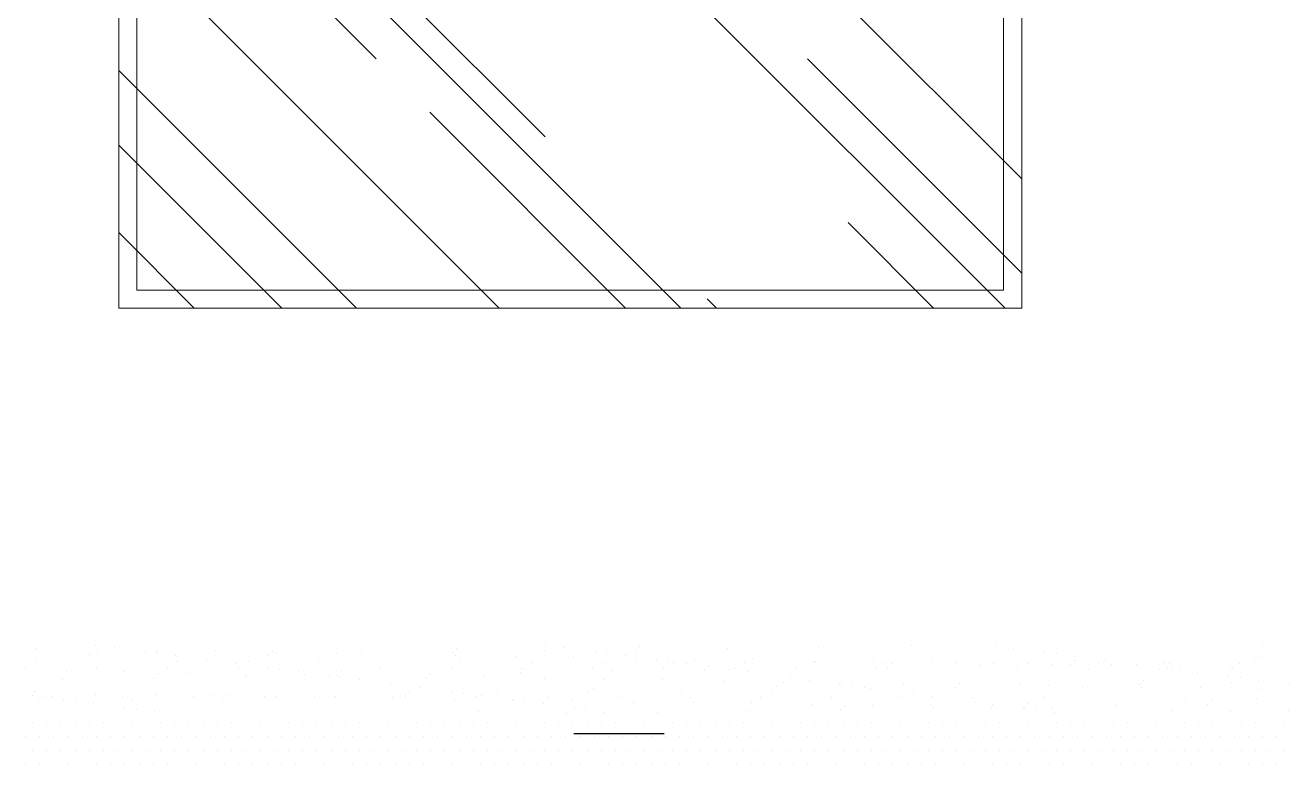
# Model space of a CAD drawing. Header units: millimetres. Extents: x -6300 to 1991, y -4770 to 4545.
# Drawn here: x 1501.278 to 1502.679, y 96.277 to 97.096 of the extents above; entities that cross this region are included whole.
import ezdxf

# ---------------------------------------------------------------- set-up
doc = ezdxf.new("R2010")
doc.units = ezdxf.units.MM
doc.header["$LTSCALE"] = 20
doc.header["$MEASUREMENT"] = 0
doc.linetypes.add('CONTINU', pattern=[0])
doc.linetypes.add('DASHDOT2', pattern=[0.5, 0.25, -0.125, 0, -0.125])
doc.layers.get('0').update_dxf_attribs({"linetype": 'CONTINUOUS'})
doc.layers.add('COTA', color=7, linetype='CONTINUOUS')
doc.layers.add('E-Lay-9', color=9, linetype='CONTINUOUS', lineweight=9)

# ---------------------------------------------------------------- blocks, each defined once
blk = doc.blocks.new('*X213')
at = {"color": 0}
for p, q in [((11.521875, 42.54375), (11.521875, 42.54375)), ((11.540625, 42.54375), (11.540625, 42.54375)), ((11.559375, 42.54375), (11.559375, 42.54375)), ((11.578125, 42.54375), (11.578125, 42.54375)), ((11.596875, 42.54375), (11.596875, 42.54375)), ((11.615625, 42.54375), (11.615625, 42.54375)), ((11.634375, 42.54375), (11.634375, 42.54375)), ((11.653125, 42.54375), (11.653125, 42.54375)), ((11.671875, 42.54375), (11.671875, 42.54375)), ((11.690625, 42.54375), (11.690625, 42.54375)), ((11.709375, 42.54375), (11.709375, 42.54375)), ((11.728125, 42.54375), (11.728125, 42.54375)), ((11.746875, 42.54375), (11.746875, 42.54375)), ((11.765625, 42.54375), (11.765625, 42.54375)), ((11.784375, 42.54375), (11.784375, 42.54375)), ((11.803125, 42.54375), (11.803125, 42.54375)), ((11.821875, 42.54375), (11.821875, 42.54375)), ((11.840625, 42.54375), (11.840625, 42.54375)), ((11.859375, 42.54375), (11.859375, 42.54375)), ((11.878125, 42.54375), (11.878125, 42.54375)), ((11.896875, 42.54375), (11.896875, 42.54375)), ((11.915625, 42.54375), (11.915625, 42.54375)), ((11.934375, 42.54375), (11.934375, 42.54375)), ((11.953125, 42.54375), (11.953125, 42.54375)), ((11.971875, 42.54375), (11.971875, 42.54375)), ((11.990625, 42.54375), (11.990625, 42.54375)), ((12.009375, 42.54375), (12.009375, 42.54375)), ((12.028125, 42.54375), (12.028125, 42.54375)), ((12.046875, 42.54375), (12.046875, 42.54375)), ((12.065625, 42.54375), (12.065625, 42.54375)), ((12.084375, 42.54375), (12.084375, 42.54375)), ((12.103125, 42.54375), (12.103125, 42.54375)), ((12.121875, 42.54375), (12.121875, 42.54375)), ((12.140625, 42.54375), (12.140625, 42.54375)), ((12.159375, 42.54375), (12.159375, 42.54375)), ((12.178125, 42.54375), (12.178125, 42.54375)), ((12.196875, 42.54375), (12.196875, 42.54375)), ((12.215625, 42.54375), (12.215625, 42.54375)), ((12.234375, 42.54375), (12.234375, 42.54375)), ((12.253125, 42.54375), (12.253125, 42.54375)), ((12.271875, 42.54375), (12.271875, 42.54375)), ((12.290625, 42.54375), (12.290625, 42.54375)), ((12.309375, 42.54375), (12.309375, 42.54375)), ((12.328125, 42.54375), (12.328125, 42.54375)), ((12.346875, 42.54375), (12.346875, 42.54375)), ((12.365625, 42.54375), (12.365625, 42.54375)), ((12.384375, 42.54375), (12.384375, 42.54375)), ((12.403125, 42.54375), (12.403125, 42.54375)), ((12.421875, 42.54375), (12.421875, 42.54375)), ((12.440625, 42.54375), (12.440625, 42.54375)), ((12.459375, 42.54375), (12.459375, 42.54375)), ((12.478125, 42.54375), (12.478125, 42.54375)), ((12.496875, 42.54375), (12.496875, 42.54375)), ((12.515625, 42.54375), (12.515625, 42.54375)), ((12.534375, 42.54375), (12.534375, 42.54375)), ((12.553125, 42.54375), (12.553125, 42.54375)), ((12.571875, 42.54375), (12.571875, 42.54375)), ((12.590625, 42.54375), (12.590625, 42.54375)), ((12.609375, 42.54375), (12.609375, 42.54375)), ((12.628125, 42.54375), (12.628125, 42.54375)), ((12.646875, 42.54375), (12.646875, 42.54375)), ((12.665625, 42.54375), (12.665625, 42.54375)), ((12.684375, 42.54375), (12.684375, 42.54375)), ((12.703125, 42.54375), (12.703125, 42.54375)), ((12.721875, 42.54375), (12.721875, 42.54375)), ((12.740625, 42.54375), (12.740625, 42.54375)), ((12.759375, 42.54375), (12.759375, 42.54375)), ((12.778125, 42.54375), (12.778125, 42.54375)), ((12.796875, 42.54375), (12.796875, 42.54375)), ((12.815625, 42.54375), (12.815625, 42.54375)), ((12.834375, 42.54375), (12.834375, 42.54375)), ((12.853125, 42.54375), (12.853125, 42.54375)), ((12.871875, 42.54375), (12.871875, 42.54375)), ((12.890625, 42.54375), (12.890625, 42.54375)), ((12.909375, 42.54375), (12.909375, 42.54375)), ((12.928125, 42.54375), (12.928125, 42.54375)), ((12.946875, 42.54375), (12.946875, 42.54375)), ((12.965625, 42.54375), (12.965625, 42.54375)), ((12.984375, 42.54375), (12.984375, 42.54375)), ((13.003125, 42.54375), (13.003125, 42.54375)), ((13.021875, 42.54375), (13.021875, 42.54375)), ((13.040625, 42.54375), (13.040625, 42.54375)), ((13.059375, 42.54375), (13.059375, 42.54375)), ((13.078125, 42.54375), (13.078125, 42.54375)), ((13.096875, 42.54375), (13.096875, 42.54375)), ((13.115625, 42.54375), (13.115625, 42.54375)), ((13.134375, 42.54375), (13.134375, 42.54375)), ((13.153125, 42.54375), (13.153125, 42.54375)), ((13.171875, 42.54375), (13.171875, 42.54375)), ((11.53125, 42.525), (11.53125, 42.525)), ((11.55, 42.525), (11.55, 42.525)), ((11.56875, 42.525), (11.56875, 42.525)), ((11.5875, 42.525), (11.5875, 42.525)), ((11.60625, 42.525), (11.60625, 42.525)), ((11.625, 42.525), (11.625, 42.525)), ((11.64375, 42.525), (11.64375, 42.525)), ((11.6625, 42.525), (11.6625, 42.525)), ((11.68125, 42.525), (11.68125, 42.525)), ((11.7, 42.525), (11.7, 42.525)), ((11.71875, 42.525), (11.71875, 42.525)), ((11.7375, 42.525), (11.7375, 42.525)), ((11.75625, 42.525), (11.75625, 42.525)), ((11.775, 42.525), (11.775, 42.525)), ((11.79375, 42.525), (11.79375, 42.525)), ((11.8125, 42.525), (11.8125, 42.525)), ((11.83125, 42.525), (11.83125, 42.525)), ((11.85, 42.525), (11.85, 42.525)), ((11.86875, 42.525), (11.86875, 42.525)), ((11.8875, 42.525), (11.8875, 42.525)), ((11.90625, 42.525), (11.90625, 42.525)), ((11.925, 42.525), (11.925, 42.525)), ((11.94375, 42.525), (11.94375, 42.525)), ((11.9625, 42.525), (11.9625, 42.525)), ((11.98125, 42.525), (11.98125, 42.525)), ((12, 42.525), (12, 42.525)), ((12.01875, 42.525), (12.01875, 42.525)), ((12.0375, 42.525), (12.0375, 42.525)), ((12.05625, 42.525), (12.05625, 42.525)), ((12.075, 42.525), (12.075, 42.525)), ((12.09375, 42.525), (12.09375, 42.525)), ((12.1125, 42.525), (12.1125, 42.525)), ((12.13125, 42.525), (12.13125, 42.525)), ((12.15, 42.525), (12.15, 42.525)), ((12.16875, 42.525), (12.16875, 42.525)), ((12.1875, 42.525), (12.1875, 42.525)), ((12.20625, 42.525), (12.20625, 42.525)), ((12.225, 42.525), (12.225, 42.525)), ((12.24375, 42.525), (12.24375, 42.525)), ((12.2625, 42.525), (12.2625, 42.525)), ((12.28125, 42.525), (12.28125, 42.525)), ((12.3, 42.525), (12.3, 42.525)), ((12.31875, 42.525), (12.31875, 42.525)), ((12.3375, 42.525), (12.3375, 42.525)), ((12.35625, 42.525), (12.35625, 42.525)), ((12.375, 42.525), (12.375, 42.525)), ((12.39375, 42.525), (12.39375, 42.525)), ((12.4125, 42.525), (12.4125, 42.525)), ((12.43125, 42.525), (12.43125, 42.525)), ((12.45, 42.525), (12.45, 42.525)), ((12.46875, 42.525), (12.46875, 42.525)), ((12.4875, 42.525), (12.4875, 42.525)), ((12.50625, 42.525), (12.50625, 42.525)), ((12.525, 42.525), (12.525, 42.525)), ((12.54375, 42.525), (12.54375, 42.525)), ((12.5625, 42.525), (12.5625, 42.525)), ((12.58125, 42.525), (12.58125, 42.525)), ((12.6, 42.525), (12.6, 42.525)), ((12.61875, 42.525), (12.61875, 42.525)), ((12.6375, 42.525), (12.6375, 42.525)), ((12.65625, 42.525), (12.65625, 42.525)), ((12.675, 42.525), (12.675, 42.525)), ((12.69375, 42.525), (12.69375, 42.525)), ((12.7125, 42.525), (12.7125, 42.525)), ((12.73125, 42.525), (12.73125, 42.525)), ((12.75, 42.525), (12.75, 42.525)), ((12.76875, 42.525), (12.76875, 42.525)), ((12.7875, 42.525), (12.7875, 42.525)), ((12.80625, 42.525), (12.80625, 42.525)), ((12.825, 42.525), (12.825, 42.525)), ((12.84375, 42.525), (12.84375, 42.525)), ((12.8625, 42.525), (12.8625, 42.525)), ((12.88125, 42.525), (12.88125, 42.525)), ((12.9, 42.525), (12.9, 42.525)), ((12.91875, 42.525), (12.91875, 42.525)), ((12.9375, 42.525), (12.9375, 42.525)), ((12.95625, 42.525), (12.95625, 42.525)), ((12.975, 42.525), (12.975, 42.525)), ((12.99375, 42.525), (12.99375, 42.525)), ((13.0125, 42.525), (13.0125, 42.525)), ((13.03125, 42.525), (13.03125, 42.525)), ((13.05, 42.525), (13.05, 42.525)), ((13.06875, 42.525), (13.06875, 42.525)), ((13.0875, 42.525), (13.0875, 42.525)), ((13.10625, 42.525), (13.10625, 42.525)), ((13.125, 42.525), (13.125, 42.525)), ((13.14375, 42.525), (13.14375, 42.525)), ((13.1625, 42.525), (13.1625, 42.525)), ((13.18125, 42.525), (13.18125, 42.525)), ((11.521875, 42.50625), (11.521875, 42.50625)), ((11.540625, 42.50625), (11.540625, 42.50625)), ((11.559375, 42.50625), (11.559375, 42.50625)), ((11.578125, 42.50625), (11.578125, 42.50625)), ((11.596875, 42.50625), (11.596875, 42.50625)), ((11.615625, 42.50625), (11.615625, 42.50625)), ((11.634375, 42.50625), (11.634375, 42.50625)), ((11.653125, 42.50625), (11.653125, 42.50625)), ((11.671875, 42.50625), (11.671875, 42.50625)), ((11.690625, 42.50625), (11.690625, 42.50625)), ((11.709375, 42.50625), (11.709375, 42.50625)), ((11.728125, 42.50625), (11.728125, 42.50625)), ((11.746875, 42.50625), (11.746875, 42.50625)), ((11.765625, 42.50625), (11.765625, 42.50625)), ((11.784375, 42.50625), (11.784375, 42.50625)), ((11.803125, 42.50625), (11.803125, 42.50625)), ((11.821875, 42.50625), (11.821875, 42.50625)), ((11.840625, 42.50625), (11.840625, 42.50625)), ((11.859375, 42.50625), (11.859375, 42.50625)), ((11.878125, 42.50625), (11.878125, 42.50625)), ((11.896875, 42.50625), (11.896875, 42.50625)), ((11.915625, 42.50625), (11.915625, 42.50625)), ((11.934375, 42.50625), (11.934375, 42.50625)), ((11.953125, 42.50625), (11.953125, 42.50625)), ((11.971875, 42.50625), (11.971875, 42.50625)), ((11.990625, 42.50625), (11.990625, 42.50625)), ((12.009375, 42.50625), (12.009375, 42.50625)), ((12.028125, 42.50625), (12.028125, 42.50625)), ((12.046875, 42.50625), (12.046875, 42.50625)), ((12.065625, 42.50625), (12.065625, 42.50625)), ((12.084375, 42.50625), (12.084375, 42.50625)), ((12.103125, 42.50625), (12.103125, 42.50625)), ((12.121875, 42.50625), (12.121875, 42.50625)), ((12.140625, 42.50625), (12.140625, 42.50625)), ((12.159375, 42.50625), (12.159375, 42.50625)), ((12.178125, 42.50625), (12.178125, 42.50625)), ((12.196875, 42.50625), (12.196875, 42.50625)), ((12.215625, 42.50625), (12.215625, 42.50625)), ((12.234375, 42.50625), (12.234375, 42.50625)), ((12.253125, 42.50625), (12.253125, 42.50625)), ((12.271875, 42.50625), (12.271875, 42.50625)), ((12.290625, 42.50625), (12.290625, 42.50625)), ((12.309375, 42.50625), (12.309375, 42.50625)), ((12.328125, 42.50625), (12.328125, 42.50625)), ((12.346875, 42.50625), (12.346875, 42.50625)), ((12.365625, 42.50625), (12.365625, 42.50625)), ((12.384375, 42.50625), (12.384375, 42.50625)), ((12.403125, 42.50625), (12.403125, 42.50625)), ((12.421875, 42.50625), (12.421875, 42.50625)), ((12.440625, 42.50625), (12.440625, 42.50625)), ((12.459375, 42.50625), (12.459375, 42.50625)), ((12.478125, 42.50625), (12.478125, 42.50625)), ((12.496875, 42.50625), (12.496875, 42.50625)), ((12.515625, 42.50625), (12.515625, 42.50625)), ((12.534375, 42.50625), (12.534375, 42.50625)), ((12.553125, 42.50625), (12.553125, 42.50625)), ((12.571875, 42.50625), (12.571875, 42.50625)), ((12.590625, 42.50625), (12.590625, 42.50625)), ((12.609375, 42.50625), (12.609375, 42.50625)), ((12.628125, 42.50625), (12.628125, 42.50625)), ((12.646875, 42.50625), (12.646875, 42.50625)), ((12.665625, 42.50625), (12.665625, 42.50625)), ((12.684375, 42.50625), (12.684375, 42.50625)), ((12.703125, 42.50625), (12.703125, 42.50625)), ((12.721875, 42.50625), (12.721875, 42.50625)), ((12.740625, 42.50625), (12.740625, 42.50625)), ((12.759375, 42.50625), (12.759375, 42.50625)), ((12.778125, 42.50625), (12.778125, 42.50625)), ((12.796875, 42.50625), (12.796875, 42.50625)), ((12.815625, 42.50625), (12.815625, 42.50625)), ((12.834375, 42.50625), (12.834375, 42.50625)), ((12.853125, 42.50625), (12.853125, 42.50625)), ((12.871875, 42.50625), (12.871875, 42.50625)), ((12.890625, 42.50625), (12.890625, 42.50625)), ((12.909375, 42.50625), (12.909375, 42.50625)), ((12.928125, 42.50625), (12.928125, 42.50625)), ((12.946875, 42.50625), (12.946875, 42.50625)), ((12.965625, 42.50625), (12.965625, 42.50625)), ((12.984375, 42.50625), (12.984375, 42.50625)), ((13.003125, 42.50625), (13.003125, 42.50625)), ((13.021875, 42.50625), (13.021875, 42.50625)), ((13.040625, 42.50625), (13.040625, 42.50625)), ((13.059375, 42.50625), (13.059375, 42.50625)), ((13.078125, 42.50625), (13.078125, 42.50625)), ((13.096875, 42.50625), (13.096875, 42.50625)), ((13.115625, 42.50625), (13.115625, 42.50625)), ((13.134375, 42.50625), (13.134375, 42.50625)), ((13.153125, 42.50625), (13.153125, 42.50625)), ((13.171875, 42.50625), (13.171875, 42.50625)), ((11.53125, 42.4875), (11.53125, 42.4875)), ((11.55, 42.4875), (11.55, 42.4875)), ((11.56875, 42.4875), (11.56875, 42.4875)), ((11.5875, 42.4875), (11.5875, 42.4875)), ((11.60625, 42.4875), (11.60625, 42.4875)), ((11.625, 42.4875), (11.625, 42.4875)), ((11.64375, 42.4875), (11.64375, 42.4875)), ((11.6625, 42.4875), (11.6625, 42.4875)), ((11.68125, 42.4875), (11.68125, 42.4875)), ((11.7, 42.4875), (11.7, 42.4875)), ((11.71875, 42.4875), (11.71875, 42.4875)), ((11.7375, 42.4875), (11.7375, 42.4875)), ((11.75625, 42.4875), (11.75625, 42.4875)), ((11.775, 42.4875), (11.775, 42.4875)), ((11.79375, 42.4875), (11.79375, 42.4875)), ((11.8125, 42.4875), (11.8125, 42.4875)), ((11.83125, 42.4875), (11.83125, 42.4875)), ((11.85, 42.4875), (11.85, 42.4875)), ((11.86875, 42.4875), (11.86875, 42.4875)), ((11.8875, 42.4875), (11.8875, 42.4875)), ((11.90625, 42.4875), (11.90625, 42.4875)), ((11.925, 42.4875), (11.925, 42.4875)), ((11.94375, 42.4875), (11.94375, 42.4875)), ((11.9625, 42.4875), (11.9625, 42.4875)), ((11.98125, 42.4875), (11.98125, 42.4875)), ((12, 42.4875), (12, 42.4875)), ((12.01875, 42.4875), (12.01875, 42.4875)), ((12.0375, 42.4875), (12.0375, 42.4875)), ((12.05625, 42.4875), (12.05625, 42.4875)), ((12.075, 42.4875), (12.075, 42.4875)), ((12.09375, 42.4875), (12.09375, 42.4875)), ((12.1125, 42.4875), (12.1125, 42.4875)), ((12.13125, 42.4875), (12.13125, 42.4875)), ((12.15, 42.4875), (12.15, 42.4875)), ((12.16875, 42.4875), (12.16875, 42.4875)), ((12.1875, 42.4875), (12.1875, 42.4875)), ((12.20625, 42.4875), (12.20625, 42.4875)), ((12.225, 42.4875), (12.225, 42.4875)), ((12.24375, 42.4875), (12.24375, 42.4875)), ((12.2625, 42.4875), (12.2625, 42.4875)), ((12.28125, 42.4875), (12.28125, 42.4875)), ((12.3, 42.4875), (12.3, 42.4875)), ((12.31875, 42.4875), (12.31875, 42.4875)), ((12.3375, 42.4875), (12.3375, 42.4875)), ((12.35625, 42.4875), (12.35625, 42.4875)), ((12.375, 42.4875), (12.375, 42.4875)), ((12.39375, 42.4875), (12.39375, 42.4875)), ((12.4125, 42.4875), (12.4125, 42.4875)), ((12.43125, 42.4875), (12.43125, 42.4875)), ((12.45, 42.4875), (12.45, 42.4875)), ((12.46875, 42.4875), (12.46875, 42.4875)), ((12.4875, 42.4875), (12.4875, 42.4875)), ((12.50625, 42.4875), (12.50625, 42.4875)), ((12.525, 42.4875), (12.525, 42.4875)), ((12.54375, 42.4875), (12.54375, 42.4875)), ((12.5625, 42.4875), (12.5625, 42.4875)), ((12.58125, 42.4875), (12.58125, 42.4875)), ((12.6, 42.4875), (12.6, 42.4875)), ((12.61875, 42.4875), (12.61875, 42.4875)), ((12.6375, 42.4875), (12.6375, 42.4875)), ((12.65625, 42.4875), (12.65625, 42.4875)), ((12.675, 42.4875), (12.675, 42.4875)), ((12.69375, 42.4875), (12.69375, 42.4875)), ((12.7125, 42.4875), (12.7125, 42.4875)), ((12.73125, 42.4875), (12.73125, 42.4875)), ((12.75, 42.4875), (12.75, 42.4875)), ((12.76875, 42.4875), (12.76875, 42.4875)), ((12.7875, 42.4875), (12.7875, 42.4875)), ((12.80625, 42.4875), (12.80625, 42.4875)), ((12.825, 42.4875), (12.825, 42.4875)), ((12.84375, 42.4875), (12.84375, 42.4875)), ((12.8625, 42.4875), (12.8625, 42.4875)), ((12.88125, 42.4875), (12.88125, 42.4875)), ((12.9, 42.4875), (12.9, 42.4875)), ((12.91875, 42.4875), (12.91875, 42.4875)), ((12.9375, 42.4875), (12.9375, 42.4875)), ((12.95625, 42.4875), (12.95625, 42.4875)), ((12.975, 42.4875), (12.975, 42.4875)), ((12.99375, 42.4875), (12.99375, 42.4875)), ((13.0125, 42.4875), (13.0125, 42.4875)), ((13.03125, 42.4875), (13.03125, 42.4875)), ((13.05, 42.4875), (13.05, 42.4875)), ((13.06875, 42.4875), (13.06875, 42.4875)), ((13.0875, 42.4875), (13.0875, 42.4875)), ((13.10625, 42.4875), (13.10625, 42.4875)), ((13.125, 42.4875), (13.125, 42.4875)), ((13.14375, 42.4875), (13.14375, 42.4875)), ((13.1625, 42.4875), (13.1625, 42.4875)), ((13.18125, 42.4875), (13.18125, 42.4875))]:
    blk.add_line(p, q, dxfattribs=at)
blk = doc.blocks.new('*X214')
at = {"color": 0}
for p, q in [((11.6524, 42.4685), (11.6524, 42.4685)), ((11.668, 42.4706), (11.668, 42.4706)), ((11.6924, 42.4738), (11.6924, 42.4738)), ((12.1189, 42.4738), (12.1189, 42.4738)), ((12.2351, 42.4762), (12.2351, 42.4762)), ((12.2453, 42.4689), (12.2453, 42.4689)), ((12.261, 42.471), (12.261, 42.471)), ((12.2853, 42.4742), (12.2853, 42.4742)), ((12.3552, 42.4752), (12.3552, 42.4752)), ((12.3607, 42.4701), (12.3607, 42.4701)), ((12.477, 42.4725), (12.477, 42.4725)), ((12.597, 42.4715), (12.597, 42.4715)), ((12.7189, 42.4688), (12.7189, 42.4688)), ((12.7964, 42.4684), (12.7964, 42.4684)), ((12.8383, 42.4693), (12.8383, 42.4693)), ((12.8539, 42.4714), (12.8539, 42.4714)), ((12.8749, 42.4694), (12.8749, 42.4694)), ((12.8783, 42.4746), (12.8783, 42.4746)), ((12.9517, 42.469), (12.9517, 42.469)), ((13.0327, 42.472), (13.0327, 42.472)), ((13.1112, 42.473), (13.1112, 42.473)), ((13.188, 42.4726), (13.188, 42.4726)), ((11.5309, 42.4525), (11.5309, 42.4525)), ((11.5394, 42.4599), (11.5394, 42.4599)), ((11.545, 42.4548), (11.545, 42.4548)), ((11.5565, 42.4533), (11.5565, 42.4533)), ((11.5717, 42.4579), (11.5717, 42.4579)), ((11.5873, 42.46), (11.5873, 42.46)), ((11.6117, 42.4632), (11.6117, 42.4632)), ((11.65, 42.4535), (11.65, 42.4535)), ((11.6612, 42.4572), (11.6612, 42.4572)), ((11.6934, 42.4517), (11.6934, 42.4517)), ((11.7434, 42.4536), (11.7434, 42.4536)), ((11.7702, 42.4513), (11.7702, 42.4513)), ((11.7813, 42.4562), (11.7813, 42.4562)), ((11.8368, 42.4538), (11.8368, 42.4538)), ((11.8512, 42.4542), (11.8512, 42.4542)), ((11.9031, 42.4536), (11.9031, 42.4536)), ((11.9297, 42.4552), (11.9297, 42.4552)), ((11.9302, 42.454), (11.9302, 42.454)), ((12.0065, 42.4548), (12.0065, 42.4548)), ((12.0231, 42.4525), (12.0231, 42.4525)), ((12.0237, 42.4541), (12.0237, 42.4541)), ((12.0875, 42.4578), (12.0875, 42.4578)), ((12.1171, 42.4543), (12.1171, 42.4543)), ((12.1238, 42.4529), (12.1238, 42.4529)), ((12.1646, 42.4583), (12.1646, 42.4583)), ((12.166, 42.4588), (12.166, 42.4588)), ((12.1802, 42.4604), (12.1802, 42.4604)), ((12.2046, 42.4636), (12.2046, 42.4636)), ((12.2105, 42.4545), (12.2105, 42.4545)), ((12.2428, 42.4584), (12.2428, 42.4584)), ((12.3039, 42.4547), (12.3039, 42.4547)), ((12.3238, 42.4613), (12.3238, 42.4613)), ((12.3974, 42.4548), (12.3974, 42.4548)), ((12.4023, 42.4623), (12.4023, 42.4623)), ((12.4791, 42.4619), (12.4791, 42.4619)), ((12.4908, 42.455), (12.4908, 42.455)), ((12.5601, 42.4649), (12.5601, 42.4649)), ((12.5842, 42.4552), (12.5842, 42.4552)), ((12.6026, 42.4664), (12.6026, 42.4664)), ((12.6386, 42.4659), (12.6386, 42.4659)), ((12.6776, 42.4553), (12.6776, 42.4553)), ((12.7154, 42.4655), (12.7154, 42.4655)), ((12.7168, 42.4533), (12.7168, 42.4533)), ((12.7575, 42.4587), (12.7575, 42.4587)), ((12.7711, 42.4555), (12.7711, 42.4555)), ((12.7731, 42.4607), (12.7731, 42.4607)), ((12.7975, 42.4639), (12.7975, 42.4639)), ((12.8389, 42.4678), (12.8389, 42.4678)), ((12.8444, 42.4627), (12.8444, 42.4627)), ((12.8645, 42.4557), (12.8645, 42.4557)), ((12.9579, 42.4558), (12.9579, 42.4558)), ((12.9607, 42.4652), (12.9607, 42.4652)), ((13.0513, 42.456), (13.0513, 42.456)), ((13.0808, 42.4641), (13.0808, 42.4641)), ((13.0863, 42.4591), (13.0863, 42.4591)), ((13.1448, 42.4562), (13.1448, 42.4562)), ((11.5339, 42.4477), (11.5339, 42.4477)), ((11.6149, 42.4506), (11.6149, 42.4506)), ((11.7868, 42.4512), (11.7868, 42.4512)), ((12.0031, 42.437), (12.0031, 42.437)), ((12.0187, 42.4391), (12.0187, 42.4391)), ((12.0287, 42.4475), (12.0287, 42.4475)), ((12.0431, 42.4423), (12.0431, 42.4423)), ((12.0838, 42.4477), (12.0838, 42.4477)), ((12.0995, 42.4497), (12.0995, 42.4497)), ((12.145, 42.4499), (12.145, 42.4499)), ((12.265, 42.4489), (12.265, 42.4489)), ((12.2705, 42.4438), (12.2705, 42.4438)), ((12.3868, 42.4462), (12.3868, 42.4462)), ((12.5069, 42.4452), (12.5069, 42.4452)), ((12.5124, 42.4401), (12.5124, 42.4401)), ((12.5214, 42.4352), (12.5214, 42.4352)), ((12.596, 42.4374), (12.596, 42.4374)), ((12.5982, 42.4348), (12.5982, 42.4348)), ((12.6116, 42.4395), (12.6116, 42.4395)), ((12.6287, 42.4425), (12.6287, 42.4425)), ((12.636, 42.4427), (12.636, 42.4427)), ((12.6768, 42.448), (12.6768, 42.448)), ((12.6792, 42.4377), (12.6792, 42.4377)), ((12.6924, 42.4501), (12.6924, 42.4501)), ((12.7487, 42.4415), (12.7487, 42.4415)), ((12.7542, 42.4364), (12.7542, 42.4364)), ((12.7577, 42.4387), (12.7577, 42.4387)), ((12.8345, 42.4384), (12.8345, 42.4384)), ((12.8705, 42.4388), (12.8705, 42.4388)), ((12.9155, 42.4413), (12.9155, 42.4413)), ((12.9906, 42.4378), (12.9906, 42.4378)), ((12.994, 42.4423), (12.994, 42.4423)), ((13.0708, 42.4419), (13.0708, 42.4419)), ((13.1124, 42.4351), (13.1124, 42.4351)), ((13.1518, 42.4448), (13.1518, 42.4448)), ((13.1889, 42.4378), (13.1889, 42.4378)), ((11.5711, 42.4309), (11.5711, 42.4309)), ((11.5762, 42.421), (11.5762, 42.421)), ((11.653, 42.4206), (11.653, 42.4206)), ((11.6911, 42.4299), (11.6911, 42.4299)), ((11.6966, 42.4248), (11.6966, 42.4248)), ((11.734, 42.4235), (11.734, 42.4235)), ((11.8125, 42.4245), (11.8125, 42.4245)), ((11.8129, 42.4272), (11.8129, 42.4272)), ((11.8816, 42.421), (11.8816, 42.421)), ((11.8893, 42.4242), (11.8893, 42.4242)), ((11.9223, 42.4264), (11.9223, 42.4264)), ((11.933, 42.4262), (11.933, 42.4262)), ((11.9379, 42.4285), (11.9379, 42.4285)), ((11.9385, 42.4211), (11.9385, 42.4211)), ((11.9623, 42.4317), (11.9623, 42.4317)), ((11.9703, 42.4271), (11.9703, 42.4271)), ((12.0488, 42.4281), (12.0488, 42.4281)), ((12.0548, 42.4236), (12.0548, 42.4236)), ((12.1256, 42.4277), (12.1256, 42.4277)), ((12.1748, 42.4225), (12.1748, 42.4225)), ((12.2066, 42.4306), (12.2066, 42.4306)), ((12.2851, 42.4316), (12.2851, 42.4316)), ((12.2966, 42.4199), (12.2966, 42.4199)), ((12.3619, 42.4313), (12.3619, 42.4313)), ((12.4167, 42.4188), (12.4167, 42.4188)), ((12.4429, 42.4342), (12.4429, 42.4342)), ((12.4501, 42.4182), (12.4501, 42.4182)), ((12.4745, 42.4214), (12.4745, 42.4214)), ((12.5153, 42.4268), (12.5153, 42.4268)), ((12.5309, 42.4288), (12.5309, 42.4288)), ((12.5553, 42.4321), (12.5553, 42.4321)), ((12.9961, 42.4327), (12.9961, 42.4327)), ((13.0174, 42.418), (13.0174, 42.418)), ((13.0431, 42.4186), (13.0431, 42.4186)), ((13.0674, 42.4218), (13.0674, 42.4218)), ((13.1082, 42.4272), (13.1082, 42.4272)), ((13.1108, 42.4181), (13.1108, 42.4181)), ((13.1238, 42.4292), (13.1238, 42.4292)), ((13.1482, 42.4324), (13.1482, 42.4324)), ((11.5226, 42.4152), (11.5226, 42.4152)), ((11.5352, 42.4072), (11.5352, 42.4072)), ((11.6009, 42.4036), (11.6009, 42.4036)), ((11.616, 42.4154), (11.616, 42.4154)), ((11.6287, 42.4074), (11.6287, 42.4074)), ((11.7094, 42.4156), (11.7094, 42.4156)), ((11.7221, 42.4075), (11.7221, 42.4075)), ((11.7608, 42.4051), (11.7608, 42.4051)), ((11.7764, 42.4072), (11.7764, 42.4072)), ((11.8008, 42.4104), (11.8008, 42.4104)), ((11.8028, 42.4158), (11.8028, 42.4158)), ((11.8155, 42.4077), (11.8155, 42.4077)), ((11.8416, 42.4158), (11.8416, 42.4158)), ((11.8572, 42.4178), (11.8572, 42.4178)), ((11.8963, 42.4159), (11.8963, 42.4159)), ((11.9089, 42.4079), (11.9089, 42.4079)), ((11.9897, 42.4161), (11.9897, 42.4161)), ((12.0023, 42.408), (12.0023, 42.408)), ((12.0831, 42.4163), (12.0831, 42.4163)), ((12.0958, 42.4082), (12.0958, 42.4082)), ((12.1765, 42.4164), (12.1765, 42.4164)), ((12.1803, 42.4175), (12.1803, 42.4175)), ((12.1892, 42.4084), (12.1892, 42.4084)), ((12.27, 42.4166), (12.27, 42.4166)), ((12.2826, 42.4085), (12.2826, 42.4085)), ((12.3257, 42.4035), (12.3257, 42.4035)), ((12.3538, 42.4055), (12.3538, 42.4055)), ((12.3634, 42.4168), (12.3634, 42.4168)), ((12.3694, 42.4076), (12.3694, 42.4076)), ((12.376, 42.4087), (12.376, 42.4087)), ((12.3938, 42.4108), (12.3938, 42.4108)), ((12.4042, 42.4045), (12.4042, 42.4045)), ((12.4222, 42.4138), (12.4222, 42.4138)), ((12.4345, 42.4162), (12.4345, 42.4162)), ((12.4568, 42.4169), (12.4568, 42.4169)), ((12.4695, 42.4089), (12.4695, 42.4089)), ((12.481, 42.4041), (12.481, 42.4041)), ((12.5385, 42.4162), (12.5385, 42.4162)), ((12.5502, 42.4171), (12.5502, 42.4171)), ((12.562, 42.4071), (12.562, 42.4071)), ((12.5629, 42.4091), (12.5629, 42.4091)), ((12.6405, 42.4081), (12.6405, 42.4081)), ((12.6437, 42.4173), (12.6437, 42.4173)), ((12.6563, 42.4092), (12.6563, 42.4092)), ((12.6585, 42.4152), (12.6585, 42.4152)), ((12.6641, 42.4101), (12.6641, 42.4101)), ((12.7173, 42.4077), (12.7173, 42.4077)), ((12.7371, 42.4175), (12.7371, 42.4175)), ((12.7497, 42.4094), (12.7497, 42.4094)), ((12.7803, 42.4125), (12.7803, 42.4125)), ((12.7983, 42.4106), (12.7983, 42.4106)), ((12.8305, 42.4176), (12.8305, 42.4176)), ((12.8432, 42.4096), (12.8432, 42.4096)), ((12.8768, 42.4116), (12.8768, 42.4116)), ((12.9004, 42.4115), (12.9004, 42.4115)), ((12.9059, 42.4064), (12.9059, 42.4064)), ((12.9239, 42.4178), (12.9239, 42.4178)), ((12.9366, 42.4097), (12.9366, 42.4097)), ((12.9467, 42.4059), (12.9467, 42.4059)), ((12.9535, 42.4112), (12.9535, 42.4112)), ((12.9623, 42.408), (12.9623, 42.408)), ((12.9867, 42.4112), (12.9867, 42.4112)), ((13.0222, 42.4088), (13.0222, 42.4088)), ((13.0274, 42.4165), (13.0274, 42.4165)), ((13.03, 42.4099), (13.03, 42.4099)), ((13.0346, 42.4142), (13.0346, 42.4142)), ((13.1131, 42.4152), (13.1131, 42.4152)), ((13.1234, 42.4101), (13.1234, 42.4101)), ((13.1422, 42.4078), (13.1422, 42.4078)), ((13.1478, 42.4027), (13.1478, 42.4027)), ((11.5358, 42.3899), (11.5358, 42.3899)), ((11.6065, 42.3985), (11.6065, 42.3985)), ((11.6149, 42.3859), (11.6149, 42.3859)), ((11.6168, 42.3928), (11.6168, 42.3928)), ((11.6393, 42.3891), (11.6393, 42.3891)), ((11.6801, 42.3945), (11.6801, 42.3945)), ((11.6953, 42.3938), (11.6953, 42.3938)), ((11.6957, 42.3966), (11.6957, 42.3966)), ((11.7201, 42.3998), (11.7201, 42.3998)), ((11.7227, 42.4009), (11.7227, 42.4009)), ((11.7721, 42.3935), (11.7721, 42.3935)), ((11.8428, 42.3999), (11.8428, 42.3999)), ((11.8483, 42.3948), (11.8483, 42.3948)), ((11.8531, 42.3964), (11.8531, 42.3964)), ((11.9316, 42.3974), (11.9316, 42.3974)), ((11.9646, 42.3972), (11.9646, 42.3972)), ((12.0084, 42.397), (12.0084, 42.397)), ((12.0846, 42.3962), (12.0846, 42.3962)), ((12.0894, 42.4), (12.0894, 42.4)), ((12.0902, 42.3911), (12.0902, 42.3911)), ((12.1679, 42.401), (12.1679, 42.401)), ((12.2064, 42.3935), (12.2064, 42.3935)), ((12.2079, 42.3863), (12.2079, 42.3863)), ((12.2323, 42.3895), (12.2323, 42.3895)), ((12.2447, 42.4006), (12.2447, 42.4006)), ((12.273, 42.3949), (12.273, 42.3949)), ((12.2886, 42.3969), (12.2886, 42.3969)), ((12.313, 42.4002), (12.313, 42.4002)), ((12.3265, 42.3925), (12.3265, 42.3925)), ((12.332, 42.3874), (12.332, 42.3874)), ((12.4483, 42.3899), (12.4483, 42.3899)), ((12.5683, 42.3888), (12.5683, 42.3888)), ((12.6902, 42.3862), (12.6902, 42.3862)), ((12.8008, 42.3867), (12.8008, 42.3867)), ((12.8102, 42.3851), (12.8102, 42.3851)), ((12.8252, 42.3899), (12.8252, 42.3899)), ((12.8659, 42.3953), (12.8659, 42.3953)), ((12.8816, 42.3973), (12.8816, 42.3973)), ((12.9059, 42.4005), (12.9059, 42.4005)), ((13.1537, 42.387), (13.1537, 42.387))]:
    blk.add_line(p, q, dxfattribs=at)
blk = doc.blocks.new('A$C7AFB675E')
at = {"layer": 'COTA', "linetype": 'Continuous'}
h = blk.add_hatch(dxfattribs=at)
h.set_pattern_fill('AR-RROOF', color=8, scale=0.01, angle=-45, style=0)
h.set_pattern_definition([(45, (-877.99766, -4912.58883), (0.574736392, 0.215526147), [3.81, -0.508, 1.27, -0.254]), (45, (-877.66898, -4912.43976), (0.05926969, -0.418479935), [0.762, -0.08382, 1.524, -0.1905]), (45, (-877.75519, -4912.6517), (1.0542820686, 0.8136112046), [2.032, -0.3556, 1.016, -0.254])])
h.paths.add_polyline_path([(4.022, 1.1261), (4.722, 1.1261), (4.722, 2.1261), (4.022, 2.1261)])
at = {"layer": 'E-Lay-9', "color": 8}
for points in [[(4.022, 1.1261), (4.722, 1.1261), (4.722, 2.1261), (4.022, 2.1261)], [(4.042, 1.1461), (4.702, 1.1461), (4.702, 2.1061), (4.042, 2.1061)]]:
    blk.add_lwpolyline(points, close=True, dxfattribs=at)
at = {"layer": 'E-Lay-9', "color": 8, "xscale": -0.8400000000000034, "yscale": 0.8400000000000034, "zscale": 0.84, "rotation": 90}
for name in ['*X213', '*X214']:
    blk.add_blockref(name, (39.2529, 11.908), dxfattribs=at)

msp = doc.modelspace()

# ---------------------------------------------------------------- linework, layer by layer
at = {"layer": 'COTA', "color": 2, "linetype": 'DASHDOT2'}
msp.add_line((1519.5862, 96.3119, 1.8296), (1490.9805, 96.3114, 1.8296), dxfattribs=at)

# ---------------------------------------------------------------- block references
at = {"color": 9, "linetype": 'CONTINU', "rotation": 90.00000000000001}
msp.add_blockref('A$C7AFB675E', (1503.5082, 92.7611), dxfattribs=at)

doc.saveas('drawing.dxf')
